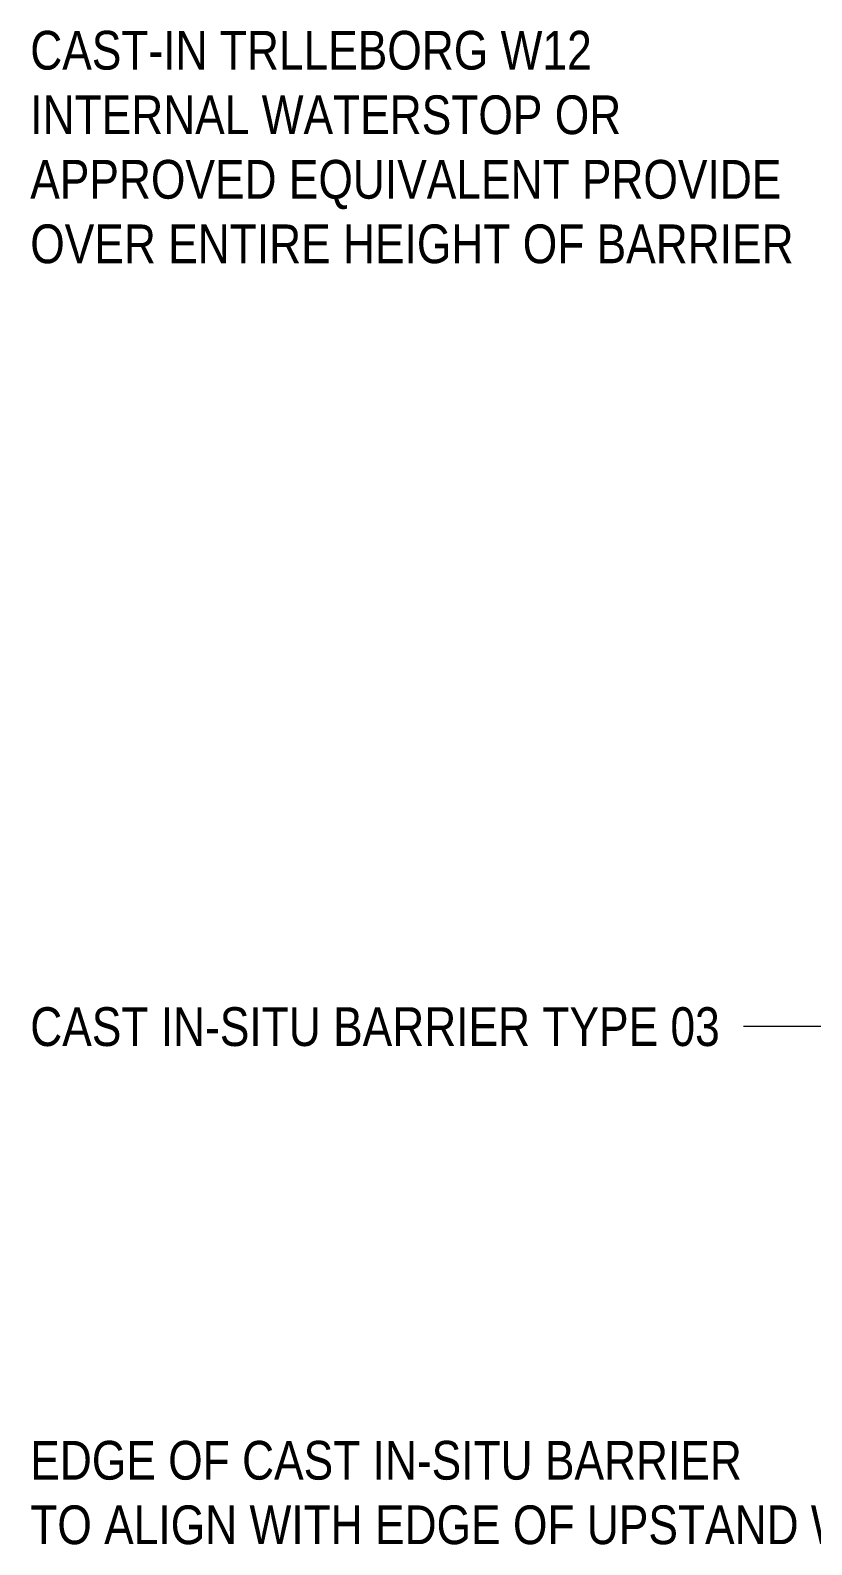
# Model space of a CAD drawing. Header units: metres. Extents: x -1143 to -1130, y 3 to 545.
# Drawn here: x -1136.509 to -1136.004, y 543.725 to 544.702 of the extents above; entities that cross this region are included whole.
import ezdxf

# ---------------------------------------------------------------- set-up
doc = ezdxf.new("R2010")
doc.units = ezdxf.units.M
doc.layers.add('G-ANNO-TEXT', color=7, linetype='Continuous', lineweight=9)
doc.styles.add('Arial Narrow', font='ARIALN.TTF', dxfattribs={"height": 0.025})

msp = doc.modelspace()

# ---------------------------------------------------------------- linework, layer by layer
at = {"layer": 'G-ANNO-TEXT'}
for p, q in [((-1136.04752, 544.05916), (-1136.04819, 544.05916)), ((-1135.86241, 544.05916), (-1136.04752, 544.05916))]:
    msp.add_line(p, q, dxfattribs=at)

# ---------------------------------------------------------------- texts
at = {"layer": 'G-ANNO-TEXT', "char_height": 0.025, "attachment_point": 1, "style": 'Arial Narrow', "bg_fill": 3, "box_fill_scale": 1, "bg_fill_color": 256, "bg_fill_transparency": 0}
for s, insert in [('CAST-IN TRLLEBORG W12 ', (-1136.50902, 544.70211)), ('INTERNAL WATERSTOP OR ', (-1136.50902, 544.66044)), ('APPROVED EQUIVALENT PROVIDE ', (-1136.50902, 544.61877)), ('OVER ENTIRE HEIGHT OF BARRIER', (-1136.50902, 544.5771)), ('CAST IN-SITU BARRIER TYPE 03', (-1136.50902, 544.07166)), ('EDGE OF CAST IN-SITU BARRIER', (-1136.50902, 543.79166)), ('TO ALIGN WITH EDGE OF UPSTAND WALL', (-1136.50902, 543.74999))]:
    msp.add_mtext(s, dxfattribs=dict(at, insert=insert))

doc.saveas('drawing.dxf')
